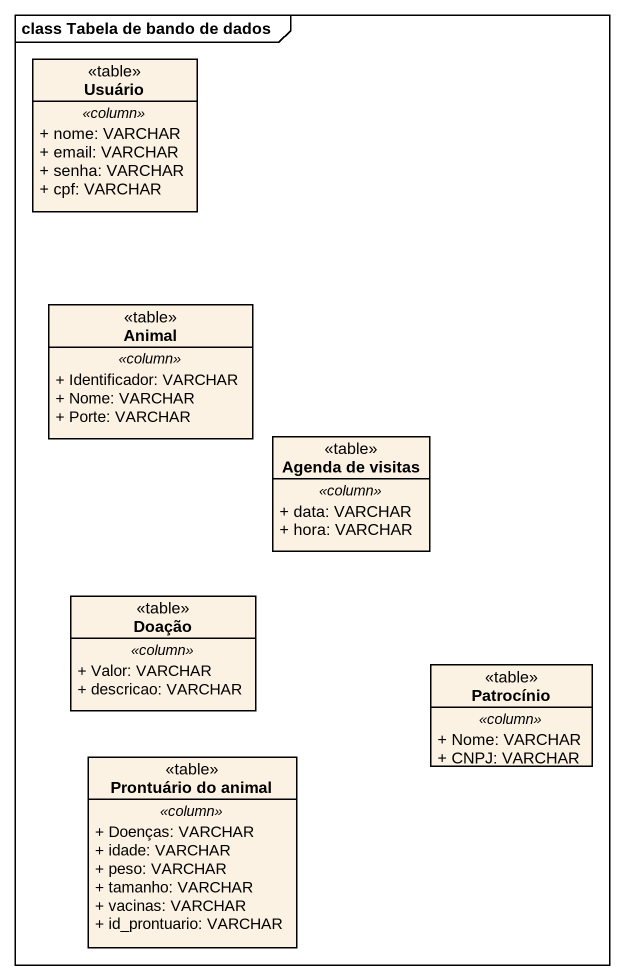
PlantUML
@startuml
mainframe class Tabela de bando de dados
hide circle
hide empty members
skinparam classAttributeIconSize 0
class Usuário <<table>> {
  .. <<column>> ..
  + nome: VARCHAR
  + email: VARCHAR
  + senha: VARCHAR
  + cpf: VARCHAR
}
class Animal <<table>> {
  .. <<column>> ..
  + Identificador: VARCHAR
  + Nome: VARCHAR
  + Porte: VARCHAR
}
class "Agenda de visitas" as Agenda_de_visitas <<table>> {
  .. <<column>> ..
  + data: VARCHAR
  + hora: VARCHAR
}
class Doação <<table>> {
  .. <<column>> ..
  + Valor: VARCHAR
  + descricao: VARCHAR
}
class Patrocínio <<table>> {
  .. <<column>> ..
  + Nome: VARCHAR
  + CNPJ: VARCHAR
}
class "Prontuário do animal" as Prontuário_do_animal <<table>> {
  .. <<column>> ..
  + Doenças: VARCHAR
  + idade: VARCHAR
  + peso: VARCHAR
  + tamanho: VARCHAR
  + vacinas: VARCHAR
  + id_prontuario: VARCHAR
}
@enduml
